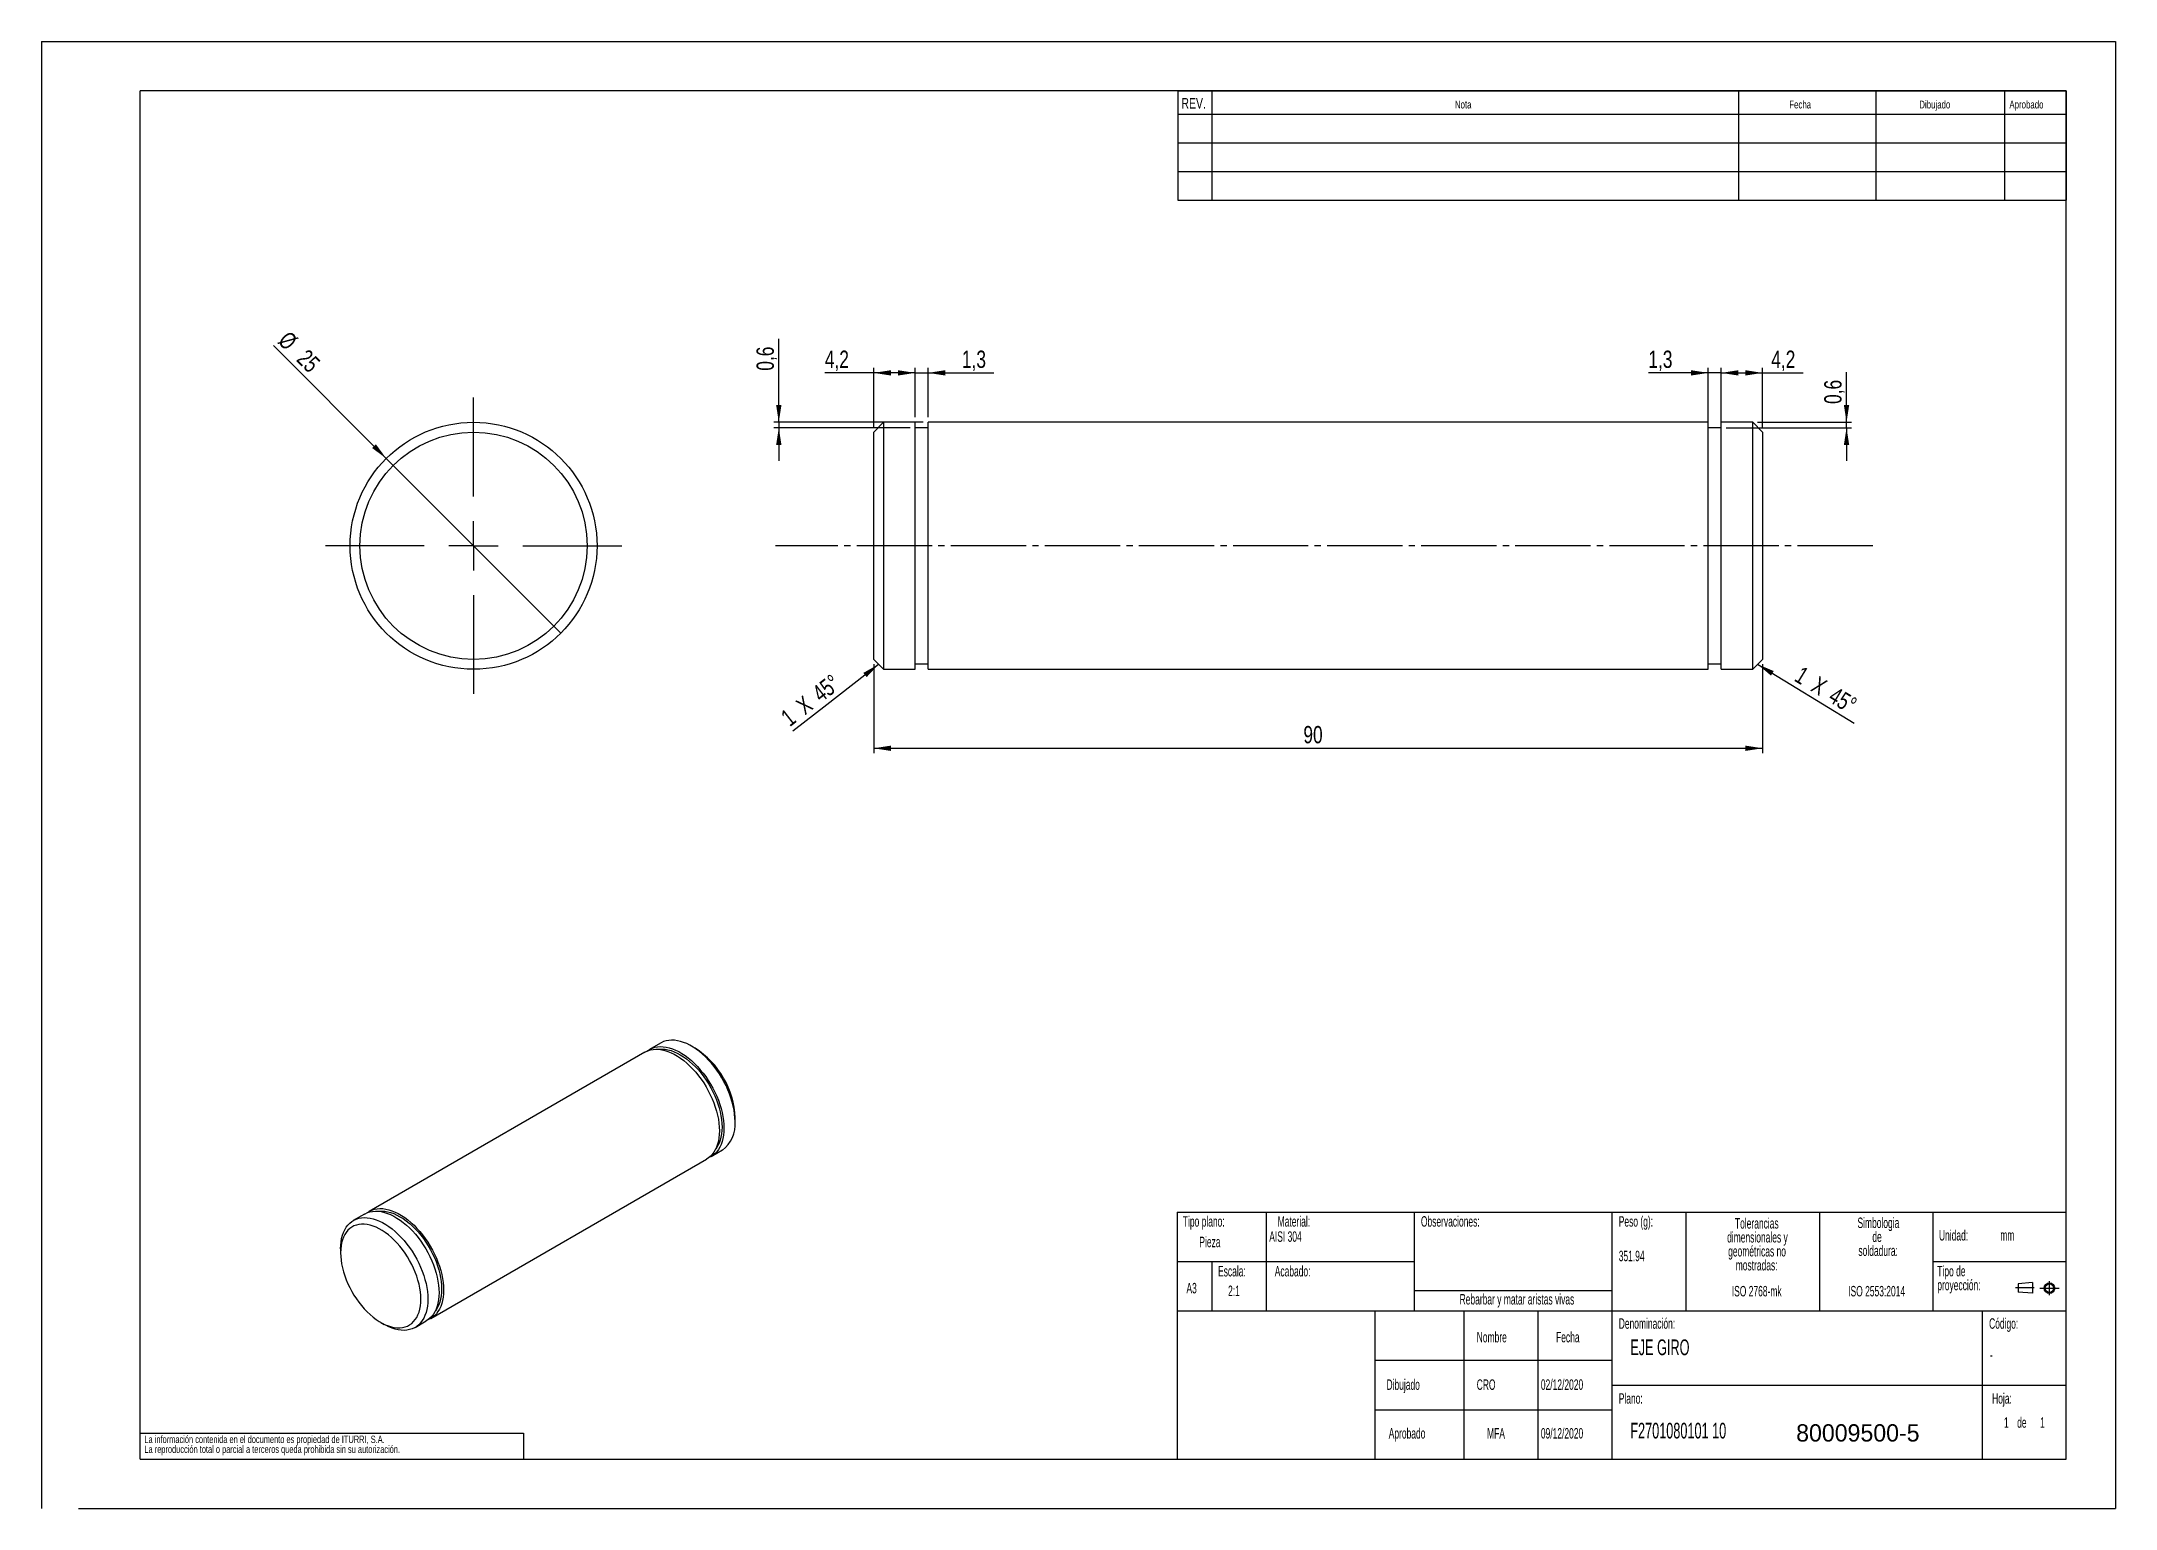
# Model space of a CAD drawing. Extents: x 0 to 2826, y 0 to 813.
# Drawn here: x 0 to 420, y 0 to 297 of the extents above.
import ezdxf

# ---------------------------------------------------------------- set-up
doc = ezdxf.new("R2010")
doc.units = 0
doc.linetypes.add('SLD-CENTRADA-TRAZOS-LARGOS', pattern=[19.05, 15.24, -1.27, 1.27, -1.27])
doc.linetypes.add('SLD-CONTINUA', pattern=[0])
doc.layers.get('0').update_dxf_attribs({"linetype": 'CONTINUOUS'})
doc.layers.add('FORMATO', color=7, linetype='SLD-CONTINUA')
doc.layers.add('SLD-0', color=179, linetype='SLD-CONTINUA')
doc.styles.add('SLDTEXTSTYLE0', font='TXT', dxfattribs={"width": 0.605})
doc.styles.add('SLDTEXTSTYLE1', font='TXT', dxfattribs={"width": 0.75})
doc.dimstyles.new('SLDDIMSTYLE0', dxfattribs={"dimtxt": 3.5, "dimasz": 3.5, "dimexe": 0, "dimexo": 0.0625, "dimgap": 0.875, "dimtad": 1, "dimdec": 1, "dimlfac": 0.5, "dimrnd": 1e-09, "dimzin": 12, "dimdsep": 46, "dimtxsty": 'SLDTEXTSTYLE1', "dimblk1": 'NONE', "dimsah": 1, "dimcen": 0, "dimadec": 0, "dimazin": 0, "dimtfac": 1, "dimtdec": 1, "dimtmove": 0, "dimatfit": 3, "dimldrblk": 'NONE', "dimfxl": 1, "dimtolj": 1, "dimtzin": 12, "dimarcsym": 0})
doc.dimstyles.new('SLDDIMSTYLE1', dxfattribs={"dimtxt": 3.5, "dimasz": 3.5, "dimexe": 0, "dimexo": 0.0625, "dimgap": 0.875, "dimtad": 1, "dimdec": 1, "dimlfac": 0.5, "dimrnd": 1e-09, "dimzin": 12, "dimdsep": 46, "dimtxsty": 'SLDTEXTSTYLE1', "dimsah": 1, "dimcen": 0.09, "dimadec": 0, "dimazin": 0, "dimtfac": 1, "dimtdec": 1, "dimtofl": 0, "dimtmove": 0, "dimatfit": 3, "dimfxl": 1, "dimtolj": 1, "dimtzin": 12, "dimarcsym": 0})
doc.dimstyles.new('SLDDIMSTYLE2', dxfattribs={"dimtxt": 3.5, "dimasz": 3.5, "dimexe": 0, "dimexo": 0.0625, "dimgap": 0.875, "dimtad": 1, "dimdec": 1, "dimlfac": 0.5, "dimrnd": 1e-09, "dimzin": 12, "dimdsep": 46, "dimtxsty": 'SLDTEXTSTYLE1', "dimsah": 1, "dimcen": 0.09, "dimadec": 0, "dimazin": 0, "dimtfac": 1, "dimtdec": 1, "dimtmove": 0, "dimatfit": 0, "dimfxl": 1, "dimtolj": 1, "dimtzin": 12, "dimarcsym": 0})
doc.dimstyles.new('SLDDIMSTYLE3', dxfattribs={"dimtxt": 3.5, "dimasz": 3.5, "dimexe": 0, "dimexo": 0.0625, "dimgap": 0.875, "dimtad": 1, "dimdec": 1, "dimlfac": 0.5, "dimrnd": 1e-09, "dimdsep": 46, "dimtxsty": 'SLDTEXTSTYLE1', "dimsah": 1, "dimcen": 0.09, "dimadec": 0, "dimazin": 0, "dimtfac": 1, "dimtdec": 1, "dimtmove": 0, "dimatfit": 0, "dimfxl": 1, "dimtolj": 1, "dimtzin": 12, "dimarcsym": 0})

# ---------------------------------------------------------------- blocks, each defined once
blk = doc.blocks.new('BLOQUE3')
at = {"color": 7, "linetype": 'SLD-CENTRADA-TRAZOS-LARGOS'}
for p, q in [((397.92, 130.06), (394.8, 130.06)), ((398.88, 130.02), (402.16, 130.02)), ((400.52, 128.85), (400.52, 131.19))]:
    blk.add_line(p, q, dxfattribs=at)
at = {"color": 7, "linetype": 'SLD-CONTINUA'}
for p, q in [((397.68, 130.95), (395.23, 130.77)), ((395.23, 130.77), (395.23, 129.34)), ((397.68, 130.95), (397.68, 129.16)), ((397.68, 129.16), (395.23, 129.34))]:
    blk.add_line(p, q, dxfattribs=at)
for radius in [0.892, 0.713]:
    blk.add_circle((400.52, 130.02), radius, dxfattribs=at)
blk = doc.blocks.new('SW_NOTE_0')
at = {"layer": 'SLD-0', "color": 0, "attachment_point": 2, "style": 'SLDTEXTSTYLE0'}
for s, insert, char_height in [('dimensionales y', (7.54, -0.09), 2.1167), ('Tolerancias', (7.41, 2.73), 2.1167), ('geométricas no', (7.46, -2.92), 2.1167), ('mostradas:', (7.38, -5.74), 2.117)]:
    blk.add_mtext(s, dxfattribs=dict(at, insert=insert, char_height=char_height))
blk = doc.blocks.new('SW_NOTE_0_1')
at = {"layer": 'SLD-0', "color": 0, "attachment_point": 1, "style": 'SLDTEXTSTYLE0'}
for s, insert, char_height in [('Tipo de', (0, 2.73), 2.117), ('proyección:', (0, -0.09), 2.1167)]:
    blk.add_mtext(s, dxfattribs=dict(at, insert=insert, char_height=char_height))
blk = doc.blocks.new('SW_NOTE_0_2')
at = {"layer": 'SLD-0', "color": 0, "char_height": 2.117, "attachment_point": 2, "style": 'SLDTEXTSTYLE0'}
for s, insert in [('Simbologia', (7.11, 2.73)), ('de', (6.84, -0.09)), ('soldadura:', (7.06, -2.92))]:
    blk.add_mtext(s, dxfattribs=dict(at, insert=insert))
blk = doc.blocks.new('SW_NOTE_0_3')
at = {"layer": 'SLD-0', "color": 0, "char_height": 1.5, "attachment_point": 1, "style": 'SLDTEXTSTYLE1'}
for s, insert in [('La información contenida en el documento es propiedad de ITURRI, S.A.', (0, 1.93)), ('La reproducción total o parcial a terceros queda prohibida sin su autorización.', (0, -0.07))]:
    blk.add_mtext(s, dxfattribs=dict(at, insert=insert))
blk = doc.blocks.new('SW_NOTE_0_4')
at = {"layer": 'SLD-0', "color": 0, "attachment_point": 2, "style": 'SLDTEXTSTYLE0'}
for s, insert, char_height in [('dimensionales y', (7.54, -0.09), 2.1167), ('Tolerancias', (7.41, 2.73), 2.1167), ('geométricas no', (7.46, -2.92), 2.1167), ('mostradas:', (7.38, -5.74), 2.117)]:
    blk.add_mtext(s, dxfattribs=dict(at, insert=insert, char_height=char_height))
blk = doc.blocks.new('SW_NOTE_0_5')
at = {"layer": 'SLD-0', "color": 0, "attachment_point": 1, "style": 'SLDTEXTSTYLE0'}
for s, insert, char_height in [('Tipo de', (0, 2.73), 2.117), ('proyección:', (0, -0.09), 2.1167)]:
    blk.add_mtext(s, dxfattribs=dict(at, insert=insert, char_height=char_height))
blk = doc.blocks.new('SW_NOTE_0_6')
at = {"layer": 'SLD-0', "color": 0, "char_height": 2.117, "attachment_point": 2, "style": 'SLDTEXTSTYLE0'}
for s, insert in [('Simbologia', (7.11, 2.73)), ('de', (6.84, -0.09)), ('soldadura:', (7.06, -2.92))]:
    blk.add_mtext(s, dxfattribs=dict(at, insert=insert))
blk = doc.blocks.new('SW_NOTE_0_7')
at = {"layer": 'SLD-0', "color": 0, "char_height": 1.5, "attachment_point": 1, "style": 'SLDTEXTSTYLE1'}
for s, insert in [('La información contenida en el documento es propiedad de ITURRI, S.A.', (0, 1.93)), ('La reproducción total o parcial a terceros queda prohibida sin su autorización.', (0, -0.07))]:
    blk.add_mtext(s, dxfattribs=dict(at, insert=insert))
blk = doc.blocks.new('_D')
at = {"layer": 'FORMATO', "color": 7, "transparency": 16777216}
for q in [(46.97, 235.44), (105.18, 177.23)]:
    blk.add_line((69.83, 212.58), q, dxfattribs=at)
blk.add_solid([(69.83, 212.58), (67.73, 215.44), (66.97, 214.68)], dxfattribs=at)
at = {"layer": 'FORMATO', "color": 7, "transparency": 16777216, "char_height": 3.5, "attachment_point": 1, "rotation": 315, "style": 'SLDTEXTSTYLE1'}
for s, insert in [('%%c', (50.16, 238.63)), ('25', (53.93, 234.94))]:
    blk.add_mtext(s, dxfattribs=dict(at, insert=insert))
blk = doc.blocks.new('_NONE')
blk = doc.blocks.new('SW_CENTERMARKSYMBOL_0')
at = {"layer": 'FORMATO', "color": 0}
for p, q in [((0, 10), (0, 30)), ((0, 0), (0, 5)), ((-10, 0), (-30, 0)), ((0, 0), (-5, 0)), ((0, 0), (0, -5)), ((0, 0), (5, 0)), ((10, 0), (30, 0)), ((0, -10), (0, -30))]:
    blk.add_line(p, q, dxfattribs=at)
blk = doc.blocks.new('_D_1')
at = {"layer": 'FORMATO', "color": 7, "transparency": 16777216}
for p, q in [((168.53, 170.91), (168.53, 152.91)), ((348.53, 170.91), (348.53, 152.91)), ((168.53, 153.91), (348.53, 153.91))]:
    blk.add_line(p, q, dxfattribs=at)
for points in [[(168.53, 153.91), (172.03, 153.37), (172.03, 154.45)], [(348.53, 153.91), (345.03, 154.45), (345.03, 153.37)]]:
    blk.add_solid(points, dxfattribs=at)
at = {"layer": 'FORMATO', "color": 7, "transparency": 16777216, "insert": (255.54, 158.42), "char_height": 3.5, "attachment_point": 1, "style": 'SLDTEXTSTYLE1'}
blk.add_mtext('90', dxfattribs=at)
blk = doc.blocks.new('_D_2')
at = {"layer": 'FORMATO', "color": 7, "transparency": 16777216}
for p, q in [((168.53, 229.91), (158.63, 229.91)), ((168.53, 218.91), (168.53, 230.91)), ((176.93, 229.91), (168.53, 229.91)), ((176.93, 220.91), (176.93, 230.91))]:
    blk.add_line(p, q, dxfattribs=at)
for points in [[(168.53, 229.91), (172.03, 229.37), (172.03, 230.45)], [(176.93, 229.91), (173.43, 230.45), (173.43, 229.37)]]:
    blk.add_solid(points, dxfattribs=at)
at = {"layer": 'FORMATO', "color": 7, "transparency": 16777216, "insert": (158.63, 234.42), "char_height": 3.5, "attachment_point": 1, "style": 'SLDTEXTSTYLE1'}
blk.add_mtext('4,2', dxfattribs=at)
blk = doc.blocks.new('_D_3')
at = {"layer": 'FORMATO', "color": 7, "transparency": 16777216}
for p, q in [((176.93, 229.91), (170.2, 229.91)), ((176.93, 220.91), (176.93, 230.91)), ((176.93, 229.91), (179.53, 229.91)), ((179.53, 220.91), (179.53, 230.91)), ((179.53, 229.91), (192.86, 229.91))]:
    blk.add_line(p, q, dxfattribs=at)
for points in [[(176.93, 229.91), (173.43, 230.45), (173.43, 229.37)], [(179.53, 229.91), (183.03, 229.37), (183.03, 230.45)]]:
    blk.add_solid(points, dxfattribs=at)
at = {"layer": 'FORMATO', "color": 7, "transparency": 16777216, "insert": (186.39, 234.42), "char_height": 3.5, "attachment_point": 1, "style": 'SLDTEXTSTYLE1'}
blk.add_mtext('1,3', dxfattribs=at)
blk = doc.blocks.new('_D_4')
at = {"layer": 'FORMATO', "color": 7, "transparency": 16777216}
for p, q in [((337.53, 229.91), (325.4, 229.91)), ((337.53, 219.81), (337.53, 230.91)), ((340.13, 229.91), (337.53, 229.91)), ((340.13, 219.81), (340.13, 230.91)), ((340.13, 229.91), (346.86, 229.91))]:
    blk.add_line(p, q, dxfattribs=at)
for points in [[(337.53, 229.91), (334.03, 230.45), (334.03, 229.37)], [(340.13, 229.91), (343.63, 229.37), (343.63, 230.45)]]:
    blk.add_solid(points, dxfattribs=at)
at = {"layer": 'FORMATO', "color": 7, "transparency": 16777216, "insert": (325.4, 234.42), "char_height": 3.5, "attachment_point": 1, "style": 'SLDTEXTSTYLE1'}
blk.add_mtext('1,3', dxfattribs=at)
blk = doc.blocks.new('_D_5')
at = {"layer": 'FORMATO', "color": 7, "transparency": 16777216}
for p, q in [((340.13, 220.91), (340.13, 230.91)), ((340.13, 229.91), (348.53, 229.91)), ((348.53, 218.91), (348.53, 230.91)), ((348.53, 229.91), (356.75, 229.91))]:
    blk.add_line(p, q, dxfattribs=at)
for points in [[(340.13, 229.91), (343.63, 229.37), (343.63, 230.45)], [(348.53, 229.91), (345.03, 230.45), (345.03, 229.37)]]:
    blk.add_solid(points, dxfattribs=at)
at = {"layer": 'FORMATO', "color": 7, "transparency": 16777216, "insert": (350.28, 234.42), "char_height": 3.5, "attachment_point": 1, "style": 'SLDTEXTSTYLE1'}
blk.add_mtext('4,2', dxfattribs=at)
blk = doc.blocks.new('_D_6')
at = {"layer": 'FORMATO', "color": 7, "transparency": 16777216}
for p, q in [((149.31, 219.91), (149.31, 236.82)), ((178.53, 219.91), (148.31, 219.91)), ((175.93, 218.81), (148.31, 218.81)), ((149.31, 219.91), (149.31, 218.81)), ((149.31, 218.81), (149.31, 212.08))]:
    blk.add_line(p, q, dxfattribs=at)
for points in [[(149.31, 219.91), (149.85, 223.41), (148.77, 223.41)], [(149.31, 218.81), (148.77, 215.31), (149.85, 215.31)]]:
    blk.add_solid(points, dxfattribs=at)
at = {"layer": 'FORMATO', "color": 7, "transparency": 16777216, "insert": (144.8, 230.35), "char_height": 3.5, "attachment_point": 1, "rotation": 90, "style": 'SLDTEXTSTYLE1'}
blk.add_mtext('0,6', dxfattribs=at)
blk = doc.blocks.new('_D_7')
at = {"layer": 'FORMATO', "color": 7, "transparency": 16777216}
for p, q in [((365.53, 219.91), (365.53, 230.08)), ((341.13, 218.81), (366.53, 218.81)), ((347.53, 219.91), (366.53, 219.91)), ((365.53, 218.81), (365.53, 219.91)), ((365.53, 218.81), (365.53, 212.08))]:
    blk.add_line(p, q, dxfattribs=at)
for points in [[(365.53, 219.91), (366.07, 223.41), (364.99, 223.41)], [(365.53, 218.81), (364.99, 215.31), (366.07, 215.31)]]:
    blk.add_solid(points, dxfattribs=at)
at = {"layer": 'FORMATO', "color": 7, "transparency": 16777216, "insert": (361.02, 223.62), "char_height": 3.5, "attachment_point": 1, "rotation": 90, "style": 'SLDTEXTSTYLE1'}
blk.add_mtext('0,6', dxfattribs=at)
blk = doc.blocks.new('SW_CHAMFER_DIMENSION_0')
at = {"layer": 'FORMATO', "color": 0}
for p, q in [((-6.69, 4.1), (0, 0)), ((0, 0), (12.88, -7.79))]:
    blk.add_line(p, q, dxfattribs=at)
blk.add_solid([(-6.69, 4.1), (-3.99, 1.81), (-3.43, 2.73)], dxfattribs=at)
at = {"layer": 'FORMATO', "color": 0, "char_height": 3.5, "attachment_point": 1, "rotation": 328.8361, "style": 'SLDTEXTSTYLE1'}
for s, insert in [('1', (2.33, 3.86)), ('X', (5.67, 1.84)), ('45°', (9.19, -0.29))]:
    blk.add_mtext(s, dxfattribs=dict(at, insert=insert))
blk = doc.blocks.new('SW_CHAMFER_DIMENSION_1')
at = {"layer": 'FORMATO', "color": 0}
for p, q in [((17.36, 13.54), (6.88, 5.34)), ((6.88, 5.34), (0, 0))]:
    blk.add_line(p, q, dxfattribs=at)
blk.add_solid([(17.36, 13.54), (14.27, 11.81), (14.94, 10.96)], dxfattribs=at)
at = {"layer": 'FORMATO', "color": 0, "char_height": 3.5, "attachment_point": 1, "rotation": 37.8285, "style": 'SLDTEXTSTYLE1'}
for s, insert in [('45°', (3.56, 8.48)), ('1', (-2.77, 3.56)), ('X', (0.31, 5.95))]:
    blk.add_mtext(s, dxfattribs=dict(at, insert=insert))

msp = doc.modelspace()

# ---------------------------------------------------------------- linework, layer by layer
at = {"color": 7, "linetype": 'SLD-CONTINUA'}
for p, q in [((0, 297), (420, 297)), ((0, 297), (0, 0)), ((420, 297), (420, 0)), ((410, 287), (20, 287)), ((20, 10), (20, 287)), ((410, 10), (410, 287)), ((170.53, 219.91), (168.53, 217.91)), ((176.93, 219.91), (170.53, 219.91)), ((170.53, 219.91), (170.53, 169.91)), ((176.93, 194.91), (176.93, 219.91)), ((179.53, 218.81), (176.93, 218.81)), ((337.53, 219.91), (179.53, 219.91)), ((179.53, 194.91), (179.53, 219.91)), ((337.53, 194.91), (337.53, 219.91)), ((340.13, 218.81), (337.53, 218.81)), ((346.53, 219.91), (340.13, 219.91)), ((340.13, 194.91), (340.13, 219.91)), ((348.53, 217.91), (346.53, 219.91)), ((346.53, 169.91), (346.53, 219.91)), ((168.53, 171.91), (168.53, 217.91)), ((348.53, 217.91), (348.53, 171.91)), ((176.93, 169.91), (176.93, 194.91)), ((179.53, 169.91), (179.53, 194.91)), ((337.53, 169.91), (337.53, 194.91)), ((340.13, 169.91), (340.13, 194.91)), ((168.53, 171.91), (170.53, 169.91)), ((170.53, 169.91), (176.93, 169.91)), ((176.93, 171.01), (179.53, 171.01)), ((179.53, 169.91), (337.53, 169.91)), ((337.53, 171.01), (340.13, 171.01)), ((340.13, 169.91), (346.53, 169.91)), ((346.53, 169.91), (348.53, 171.91)), ((125.38, 94.23), (123.12, 92.93)), ((132.34, 93.2), (131.63, 93.61)), ((122.2, 92.4), (66.33, 60.15)), ((140.47, 78.3), (140.47, 79.12)), ((135.61, 71.27), (137.88, 72.58)), ((78.83, 38.5), (134.69, 70.74)), ((65.42, 59.62), (63.15, 58.31)), ((230, 60), (410, 60)), ((230, 60), (230, 10)), ((60.56, 52.59), (60.56, 51.77)), ((75.65, 36.66), (77.91, 37.97)), ((68.69, 37.69), (69.4, 37.28)), ((20, 10), (410, 10)), ((7.53, 0), (420, 0))]:
    msp.add_line(p, q, dxfattribs=at)
at = {"color": 7, "linetype": 'SLD-CONTINUA', "flags": 128}
for points in [[(122.2, 92.4), (122.31, 92.46), (122.79, 92.68), (123.3, 92.84), (123.84, 92.94), (124.4, 92.98), (124.99, 92.96), (125.59, 92.88), (126.21, 92.73), (126.84, 92.53), (127.48, 92.27), (128.12, 91.96), (128.77, 91.58), (129.41, 91.16), (130.05, 90.68), (130.68, 90.15), (131.3, 89.58), (131.9, 88.97), (132.49, 88.31), (133.05, 87.62), (133.59, 86.9), (134.1, 86.15), (134.58, 85.38), (135.03, 84.58), (135.44, 83.77), (135.82, 82.95), (136.15, 82.12), (136.45, 81.28), (136.7, 80.45), (136.91, 79.62), (137.07, 78.81), (137.19, 78.01), (137.26, 77.23), (137.28, 76.47), (137.26, 75.74), (137.19, 75.04), (137.07, 74.37), (136.91, 73.74), (136.7, 73.16), (136.45, 72.62), (136.15, 72.12), (135.82, 71.68), (135.44, 71.29), (135.03, 70.96), (134.69, 70.74)], [(122.67, 92.63), (122.78, 92.71), (123.23, 92.99), (123.71, 93.21), (124.22, 93.37), (124.76, 93.47), (125.32, 93.51), (125.91, 93.49), (126.51, 93.41), (127.13, 93.27), (127.76, 93.06), (128.4, 92.8), (129.04, 92.49), (129.69, 92.11), (130.33, 91.69), (130.97, 91.21), (131.6, 90.68), (132.22, 90.11), (132.82, 89.5), (133.41, 88.84), (133.97, 88.15), (134.51, 87.43), (135.02, 86.68), (135.5, 85.91), (135.95, 85.11), (136.36, 84.3), (136.74, 83.48), (137.07, 82.65), (137.37, 81.81), (137.62, 80.98), (137.83, 80.15), (137.99, 79.34), (138.11, 78.54), (138.18, 77.76), (138.2, 77), (138.18, 76.27), (138.11, 75.57), (137.99, 74.9), (137.83, 74.27), (137.62, 73.69), (137.37, 73.15), (137.07, 72.66), (136.74, 72.21), (136.36, 71.82), (135.95, 71.49), (135.5, 71.21), (135.14, 71.04)], [(124.92, 92.96), (125.14, 92.99), (125.7, 93.01), (126.28, 92.97), (126.87, 92.86), (127.48, 92.7), (128.11, 92.48), (128.73, 92.2), (129.36, 91.86), (130, 91.47), (130.62, 91.02), (131.24, 90.53), (131.86, 89.99), (132.45, 89.4), (133.03, 88.78), (133.59, 88.11), (134.12, 87.41), (134.63, 86.69), (135.11, 85.94), (135.56, 85.16), (135.97, 84.37), (136.35, 83.57), (136.68, 82.75), (136.98, 81.94), (137.23, 81.12), (137.44, 80.31), (137.6, 79.52), (137.72, 78.73), (137.79, 77.96), (137.81, 77.22), (137.79, 76.51), (137.72, 75.82), (137.6, 75.17), (137.44, 74.56), (137.23, 73.99), (136.98, 73.47), (136.68, 73), (136.55, 72.82)], [(140.47, 78.3), (140.44, 79.06), (140.37, 79.84), (140.25, 80.65), (140.09, 81.46), (139.88, 82.29), (139.63, 83.12), (139.34, 83.95), (139, 84.78), (138.62, 85.61), (138.21, 86.42), (137.76, 87.21), (137.28, 87.99), (136.77, 88.74), (136.23, 89.46), (135.67, 90.15), (135.08, 90.8), (134.48, 91.42), (133.86, 91.99), (133.23, 92.52), (132.59, 92.99), (131.95, 93.42), (131.3, 93.79), (130.66, 94.11), (130.02, 94.37), (129.39, 94.57), (128.77, 94.71), (128.17, 94.8), (127.59, 94.82), (127.02, 94.78), (126.48, 94.68), (125.97, 94.52), (125.49, 94.3), (125.38, 94.23)], [(60.56, 52.59), (60.59, 53.32), (60.66, 54.02), (60.77, 54.68), (60.94, 55.31), (61.15, 55.9), (61.4, 56.44), (61.69, 56.93), (62.03, 57.37), (62.41, 57.76), (62.82, 58.1), (63.27, 58.37), (63.75, 58.59), (64.26, 58.75), (64.8, 58.86), (65.36, 58.89), (65.95, 58.87), (66.55, 58.79), (67.17, 58.65), (67.8, 58.45), (68.44, 58.19), (69.08, 57.87), (69.72, 57.5), (70.37, 57.07), (71.01, 56.59), (71.64, 56.07), (72.26, 55.5), (72.86, 54.88), (73.44, 54.23), (74.01, 53.54), (74.55, 52.82), (75.06, 52.07), (75.54, 51.29), (75.98, 50.5), (76.4, 49.68), (76.77, 48.86), (77.11, 48.03), (77.41, 47.2), (77.66, 46.36), (77.87, 45.54), (78.03, 44.72), (78.15, 43.92), (78.22, 43.14), (78.24, 42.38)], [(65.42, 59.62), (65.53, 59.68), (66.01, 59.9), (66.52, 60.06), (67.06, 60.16), (67.62, 60.2), (68.21, 60.18), (68.81, 60.1), (69.43, 59.96), (70.06, 59.75), (70.7, 59.49), (71.34, 59.18), (71.99, 58.8), (72.63, 58.38), (73.27, 57.9), (73.9, 57.37), (74.52, 56.8), (75.12, 56.19), (75.71, 55.53), (76.27, 54.85), (76.81, 54.12), (77.32, 53.37), (77.8, 52.6), (78.25, 51.8), (78.66, 50.99), (79.04, 50.17), (79.37, 49.34), (79.67, 48.5), (79.92, 47.67), (80.13, 46.85), (80.29, 46.03), (80.41, 45.23), (80.48, 44.45), (80.5, 43.69), (80.48, 42.96), (80.41, 42.26), (80.29, 41.59), (80.13, 40.96), (79.92, 40.38), (79.67, 39.84), (79.37, 39.35), (79.04, 38.9), (78.66, 38.51), (78.25, 38.18), (77.91, 37.97)], [(65.89, 59.85), (66, 59.93), (66.45, 60.21), (66.93, 60.43), (67.44, 60.59), (67.98, 60.69), (68.54, 60.73), (69.13, 60.71), (69.73, 60.63), (70.35, 60.49), (70.98, 60.29), (71.62, 60.02), (72.26, 59.71), (72.91, 59.33), (73.55, 58.91), (74.19, 58.43), (74.82, 57.91), (75.44, 57.33), (76.04, 56.72), (76.63, 56.07), (77.19, 55.38), (77.73, 54.65), (78.24, 53.9), (78.72, 53.13), (79.17, 52.33), (79.58, 51.52), (79.96, 50.7), (80.29, 49.87), (80.59, 49.03), (80.84, 48.2), (81.05, 47.38), (81.21, 46.56), (81.33, 45.76), (81.4, 44.98), (81.42, 44.22), (81.4, 43.49), (81.33, 42.79), (81.21, 42.12), (81.05, 41.49), (80.84, 40.91), (80.59, 40.37), (80.29, 39.88), (79.96, 39.43), (79.58, 39.04), (79.17, 38.71), (78.72, 38.43), (78.36, 38.26)], [(68.14, 60.19), (68.36, 60.21), (68.92, 60.23), (69.5, 60.19), (70.09, 60.08), (70.7, 59.92), (71.32, 59.7), (71.95, 59.42), (72.58, 59.08), (73.22, 58.69), (73.84, 58.24), (74.46, 57.75), (75.07, 57.21), (75.67, 56.62), (76.25, 56), (76.81, 55.33), (77.34, 54.64), (77.85, 53.91), (78.33, 53.16), (78.78, 52.38), (79.19, 51.59), (79.57, 50.79), (79.9, 49.98), (80.2, 49.16), (80.45, 48.35), (80.66, 47.54), (80.82, 46.74), (80.94, 45.95), (81.01, 45.19), (81.03, 44.44), (81.01, 43.73), (80.94, 43.04), (80.82, 42.39), (80.66, 41.78), (80.45, 41.22), (80.2, 40.69), (79.9, 40.22), (79.77, 40.04)], [(76.83, 42.38), (76.8, 43.11), (76.73, 43.87), (76.61, 44.64), (76.45, 45.43), (76.24, 46.23), (75.98, 47.04), (75.68, 47.84), (75.35, 48.64), (74.97, 49.43), (74.55, 50.21), (74.11, 50.96), (73.62, 51.7), (73.12, 52.41), (72.58, 53.08), (72.02, 53.72), (71.44, 54.33), (70.85, 54.89), (70.24, 55.4), (69.63, 55.87), (69.01, 56.28), (68.38, 56.64), (67.76, 56.94), (67.15, 57.19), (66.54, 57.37), (65.95, 57.5), (65.37, 57.57), (64.81, 57.57), (64.27, 57.51), (63.77, 57.39), (63.28, 57.21), (62.84, 56.97), (62.42, 56.67), (62.04, 56.32), (61.71, 55.91), (61.41, 55.45), (61.15, 54.94), (60.94, 54.39), (60.78, 53.79), (60.66, 53.15), (60.59, 52.48), (60.56, 51.77), (60.59, 51.04), (60.66, 50.28), (60.78, 49.51), (60.94, 48.72), (61.15, 47.92), (61.41, 47.12), (61.71, 46.31), (62.04, 45.51), (62.42, 44.72), (62.84, 43.95), (63.28, 43.19), (63.77, 42.45), (64.27, 41.75), (64.81, 41.07), (65.37, 40.43), (65.95, 39.83), (66.54, 39.27), (67.15, 38.75), (67.76, 38.29), (68.38, 37.87), (69.01, 37.51), (69.63, 37.21), (70.24, 36.96), (70.85, 36.78), (71.44, 36.65), (72.02, 36.59), (72.58, 36.58), (73.12, 36.64), (73.62, 36.76), (74.11, 36.94), (74.55, 37.18), (74.97, 37.48), (75.35, 37.83), (75.68, 38.24), (75.98, 38.7), (76.24, 39.21), (76.45, 39.77), (76.61, 40.37), (76.73, 41), (76.8, 41.68), (76.83, 42.38)], [(78.24, 42.38), (78.22, 41.65), (78.15, 40.95), (78.03, 40.28), (77.87, 39.66), (77.66, 39.07), (77.41, 38.53), (77.11, 38.04), (76.77, 37.6), (76.4, 37.21), (75.98, 36.87), (75.54, 36.6), (75.06, 36.38), (74.55, 36.21), (74.01, 36.11), (73.44, 36.07), (72.86, 36.1), (72.26, 36.18), (71.64, 36.32), (71.01, 36.52), (70.37, 36.78), (69.72, 37.1), (69.4, 37.28)]]:
    msp.add_lwpolyline(points, dxfattribs=at)
at = {"color": 7, "linetype": 'SLD-CONTINUA'}
for radius in [25, 23]:
    msp.add_circle((87.5, 194.91), radius, dxfattribs=at)
for centre, radius, start, end in [((122.86, 78.34), 17.63, 2.5288, 57.4658), ((134.12, 77.73), 6.38, 306.1493, 5.1629)]:
    msp.add_arc(centre, radius, start, end, dxfattribs=at)
at = {"layer": 'FORMATO'}
for p, q in [((230.09, 287), (410, 287)), ((230.09, 287), (230.09, 264.87)), ((237.03, 287), (237.03, 264.87)), ((343.66, 287), (343.66, 264.87)), ((371.46, 287), (371.46, 264.87)), ((397.51, 287), (397.51, 264.87)), ((410, 287), (410, 264.87)), ((230.09, 282.27), (410, 282.27)), ((230.09, 276.47), (410, 276.47)), ((230.09, 270.67), (410, 270.67)), ((230.09, 264.87), (410, 264.87))]:
    msp.add_line(p, q, dxfattribs=at)
at = {"layer": 'FORMATO', "color": 7, "linetype": 'SLD-CENTRADA-TRAZOS-LARGOS'}
msp.add_line((370.84, 194.91), (148.64, 194.91), dxfattribs=at)
at = {"layer": 'SLD-0'}
for p, q in [((248, 60), (248, 40)), ((278, 60), (278, 40)), ((318, 60), (318, 40)), ((333, 60), (333, 40)), ((360.08, 60), (360.08, 40)), ((383, 60), (383, 40)), ((230, 50), (248, 50)), ((237, 50), (237, 40)), ((248, 50), (278, 50)), ((383, 50), (410, 50)), ((278, 44.16), (318, 44.16)), ((230, 40), (410, 40)), ((270, 40), (270, 10)), ((288, 40), (288, 10)), ((303, 40), (303, 10)), ((318, 40), (318, 10)), ((393, 40), (393, 10)), ((270, 30), (318, 30)), ((318, 25), (393, 25)), ((393, 25), (410, 25)), ((270, 20), (318, 20)), ((20, 15.25), (97.63, 15.25)), ((97.63, 15.25), (97.63, 10))]:
    msp.add_line(p, q, dxfattribs=at)

# ---------------------------------------------------------------- block references
at = {"color": 7, "linetype": 'Continuous', "xscale": 1.2, "yscale": 1.2, "zscale": 1.2}
msp.add_blockref('BLOQUE3', (-74.01, -111.41), dxfattribs=at)
msp.add_blockref('BLOQUE3', (-74.01, -111.41), dxfattribs=at)
at = {"layer": 'FORMATO', "color": 7}
msp.add_blockref('SW_CENTERMARKSYMBOL_0', (87.5, 194.91), dxfattribs=at)
at = {"layer": 'FORMATO'}
for name, p in [('SW_CHAMFER_DIMENSION_1', (152.16, 157.36)), ('SW_CHAMFER_DIMENSION_0', (354.22, 166.81))]:
    msp.add_blockref(name, p, dxfattribs=at)
at = {"layer": 'SLD-0'}
for name, p in [('SW_NOTE_0', (339.95, 56.06)), ('SW_NOTE_0_4', (339.95, 56.06)), ('SW_NOTE_0_2', (364.87, 56.17)), ('SW_NOTE_0_6', (364.87, 56.17)), ('SW_NOTE_0_1', (383.91, 46.39)), ('SW_NOTE_0_5', (383.91, 46.39)), ('SW_NOTE_0_3', (20.84, 12.82)), ('SW_NOTE_0_7', (20.84, 12.82))]:
    msp.add_blockref(name, p, dxfattribs=at)

# ---------------------------------------------------------------- texts
at = {"insert": (355.33, 17.06), "char_height": 3.5, "width": 28.7875, "attachment_point": 1}
msp.add_mtext('80009500-5', dxfattribs=at)
at = {"layer": 'FORMATO', "attachment_point": 1, "style": 'SLDTEXTSTYLE1'}
for s, insert, char_height in [('REV.', (230.84, 285.55), 2.117), ('Nota', (286.22, 285.03), 1.587), ('Fecha', (353.93, 285.03), 1.587), ('Dibujado', (380.26, 285.03), 1.587), ('Aprobado', (398.51, 285.03), 1.587)]:
    msp.add_mtext(s, dxfattribs=dict(at, insert=insert, char_height=char_height))
at = {"layer": 'SLD-0', "style": 'SLDTEXTSTYLE0'}
for s, insert, char_height, attachment_point in [('Tipo plano:', (231.13, 59.18), 2.1167, 1), ('Tipo plano:', (231.13, 59.18), 2.1167, 1), ('Material:', (250.33, 59.18), 2.117, 1), ('Material:', (250.33, 59.18), 2.117, 1), ('Observaciones:', (279.34, 59.18), 2.1167, 1), ('Observaciones:', (279.34, 59.18), 2.1167, 1), ('Peso (g):', (319.4, 59.18), 2.117, 1), ('Peso (g):', (319.4, 59.18), 2.117, 1), ('Pieza', (234.47, 55.02), 2.117, 1), ('Pieza', (234.47, 55.02), 2.117, 1), ('AISI 304', (248.63, 56.11), 2.117, 1), ('AISI 304', (248.63, 56.11), 2.117, 1), ('Unidad:', (384.25, 56.37), 2.117, 1), ('Unidad:', (384.25, 56.37), 2.117, 1), ('mm', (396.66, 56.37), 2.117, 1), ('mm', (396.66, 56.37), 2.117, 1), ('351.94', (319.4, 52.18), 2.117, 1), ('351.94', (319.4, 52.18), 2.117, 1), ('Escala:', (238.26, 49.1), 2.117, 1), ('Escala:', (238.26, 49.1), 2.117, 1), ('Acabado:', (249.74, 49.1), 2.117, 1), ('Acabado:', (249.74, 49.1), 2.117, 1), ('A3', (231.86, 45.67), 2.117, 1), ('A3', (231.86, 45.67), 2.117, 1), ('2:1', (240.29, 45.13), 2.117, 1), ('2:1', (240.29, 45.13), 2.117, 1), ('Rebarbar y matar aristas vivas', (298.79, 43.42), 2.1167, 2), ('Rebarbar y matar aristas vivas', (298.79, 43.42), 2.1167, 2), ('ISO 2768-mk', (347.34, 45.06), 2.1167, 2), ('ISO 2768-mk', (347.34, 45.06), 2.1167, 2), ('ISO 2553:2014', (371.63, 45.06), 2.1167, 2), ('ISO 2553:2014', (371.63, 45.06), 2.1167, 2), ('Denominación:', (319.4, 38.51), 2.1167, 1), ('Denominación:', (319.4, 38.51), 2.1167, 1), ('Código:', (394.4, 38.51), 2.117, 1), ('Código:', (394.4, 38.51), 2.117, 1), ('Nombre', (290.64, 35.75), 2.117, 1), ('Nombre', (290.64, 35.75), 2.117, 1), ('Fecha', (306.71, 35.75), 2.117, 1), ('Fecha', (306.71, 35.75), 2.117, 1), ('EJE GIRO', (321.74, 34.22), 3.175, 1), ('EJE GIRO', (321.74, 34.22), 3.175, 1), ('-', (394.59, 32.19), 2.12, 1), ('-', (394.59, 32.19), 2.12, 1), ('Dibujado', (272.37, 26.14), 2.117, 1), ('Dibujado', (272.37, 26.14), 2.117, 1), ('CRO', (290.64, 26.14), 2.117, 1), ('02/12/2020', (303.63, 26.14), 2.117, 1), ('Plano:', (319.4, 23.34), 2.117, 1), ('Plano:', (319.4, 23.34), 2.117, 1), ('Hoja:', (395.01, 23.34), 2.117, 1), ('Hoja:', (395.01, 23.34), 2.117, 1), ('F2701080101 10', (321.74, 17.35), 3.175, 1), ('F2701080101 10', (321.74, 17.35), 3.175, 1), ('1', (397.41, 18.47), 2.12, 1), ('1', (397.41, 18.47), 2.12, 1), ('1', (397.41, 18.47), 2.12, 1), ('1', (397.41, 18.47), 2.12, 1), ('de', (400.08, 18.47), 2.117, 1), ('de', (400.08, 18.47), 2.117, 1), ('de', (400.08, 18.47), 2.117, 1), ('de', (400.08, 18.47), 2.117, 1), ('1', (404.73, 18.47), 2.12, 1), ('1', (404.73, 18.47), 2.12, 1), ('1', (404.73, 18.47), 2.12, 1), ('1', (404.73, 18.47), 2.12, 1), ('Aprobado', (272.82, 16.28), 2.117, 1), ('Aprobado', (272.82, 16.28), 2.117, 1), ('MFA', (292.74, 16.28), 2.117, 1), ('09/12/2020', (303.63, 16.28), 2.117, 1)]:
    msp.add_mtext(s, dxfattribs=dict(at, insert=insert, char_height=char_height, attachment_point=attachment_point))

# ---------------------------------------------------------------- dimensions: what is measured, and where the dimension line sits
at = {"layer": 'FORMATO', "color": 7}
dim = msp.add_diameter_dim_2p(p1=(105.18, 177.23), p2=(69.83, 212.58), dimstyle='SLDDIMSTYLE0', dxfattribs=at)
dim.commit()
dim.dimension.update_dxf_attribs({"geometry": '_D', "text_midpoint": (50.61, 231.8), "dimtype": 163})
for base, p1, p2, picture, middle in [((149.31026481, 218.80682737), (179.52693624, 219.90682737), (176.92693624, 218.80682737), '_D_6', (149.31026481, 233.58327899)), ((365.52693624, 219.90682737), (340.12693624, 218.80682737), (346.52693624, 219.90682737), '_D_7', (365.52693624, 226.84956458))]:
    dim = msp.add_linear_dim(base=base, p1=p1, p2=p2, angle=90, dimstyle='SLDDIMSTYLE3', dxfattribs=at)
    dim.commit()
    dim.dimension.update_dxf_attribs({"geometry": picture, "text_midpoint": middle, "dimtype": 160})
for base, p1, p2, dimstyle, picture, middle in [((168.53, 229.91), (176.93, 219.91), (168.53, 217.91), 'SLDDIMSTYLE1', '_D_2', (161.86, 229.91)), ((179.53, 229.91), (176.93, 219.91), (179.53, 219.91), 'SLDDIMSTYLE2', '_D_3', (189.63, 229.91)), ((337.53, 229.91), (340.13, 218.81), (337.53, 218.81), 'SLDDIMSTYLE2', '_D_4', (328.63, 229.91)), ((348.53, 229.91), (340.13, 219.91), (348.53, 217.91), 'SLDDIMSTYLE1', '_D_5', (353.51, 229.91)), ((348.53, 153.91), (168.53, 171.91), (348.53, 171.91), 'SLDDIMSTYLE1', '_D_1', (258.12, 153.91))]:
    dim = msp.add_linear_dim(base=base, p1=p1, p2=p2, dimstyle=dimstyle, dxfattribs=at)
    dim.commit()
    dim.dimension.update_dxf_attribs({"geometry": picture, "text_midpoint": middle, "dimtype": 160})

doc.saveas('drawing.dxf')
